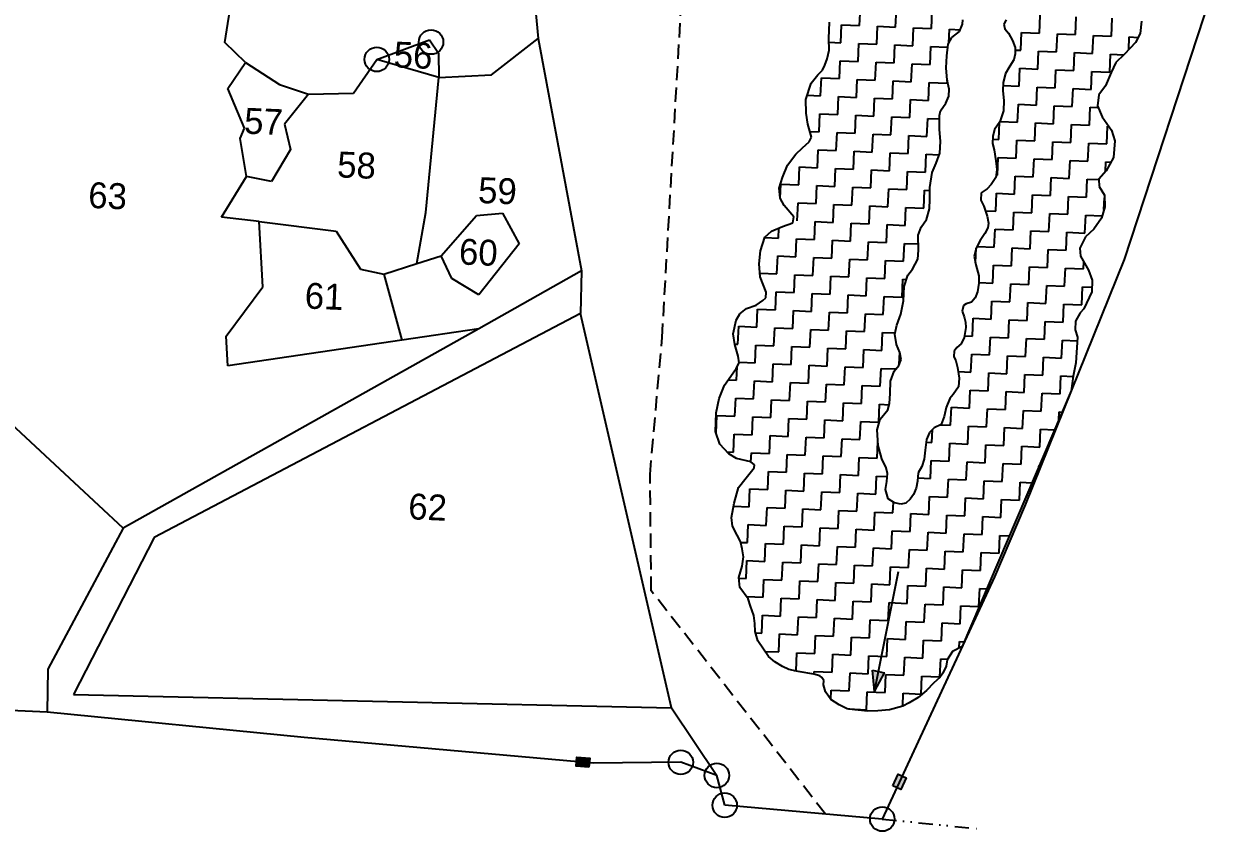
# Model space of a CAD drawing. Header units: metres. Extents: x 275066 to 277427, y 2078766 to 2080541.
# Drawn here: x 276381.4 to 276795, y 2078766.1 to 2079048.1 of the extents above; entities that cross this region are included whole.
import ezdxf
from ezdxf.enums import TextEntityAlignment as Align

# ---------------------------------------------------------------- set-up
doc = ezdxf.new("R2010")
doc.units = ezdxf.units.M
doc.linetypes.add('DASHED', pattern=[0.75, 0.5, -0.25])
doc.linetypes.add('DIVIDE', pattern=[1.25, 0.5, -0.25, 0, -0.25, 0, -0.25])
for name, color, linetype in [('LINE_FOOTPATH', 1, 'DASHED'), ('OFF', 1, 'Continuous'), ('POLY_HATCH', 12, 'Continuous'), ('POLY_PARCEL', 6, 'Continuous'), ('POLY_ROAD', 30, 'Continuous'), ('TEXT_PARCEL', 7, 'Continuous'), ('V_BOUND_LINE', 7, 'Continuous'), ('V_DIVIDE_LINE', 7, 'DIVIDE')]:
    doc.layers.add(name, color=color, linetype=linetype)
doc.styles.add('TEXT_MAP', font='')
doc.styles.get('TEXT_MAP').set_extended_font_data('Kruti Dev 050')

msp = doc.modelspace()

# ---------------------------------------------------------------- hatches: boundary and pattern name
h = msp.add_hatch(color=256)
h.paths.add_polyline_path([(276679.57, 2078821.95), (276677.45, 2078822.37), (276678.18, 2078814.99)])
h.paths.add_polyline_path([(276678.18, 2078814.99), (276681.7, 2078821.52), (276679.57, 2078821.95)])
for points in [[(276574.37, 2078792.03), (276574.09, 2078788.92), (276578.59, 2078788.52), (276578.86, 2078791.63)], [(276689.3, 2078784.82), (276686.46, 2078786.13), (276684.57, 2078782.04), (276687.4, 2078780.72)]]:
    msp.add_hatch(color=256).paths.add_polyline_path(points)

# ---------------------------------------------------------------- linework, layer by layer
for points in [[(276678.18, 2078814.99), (276686.58, 2078856.89)], [(276677.45, 2078822.37), (276681.7, 2078821.52)], [(276678.18, 2078814.99), (276677.45, 2078822.37)], [(276678.18, 2078814.99), (276681.7, 2078821.52)]]:
    msp.add_lwpolyline(points)
for points in [[(276578.59, 2078788.52), (276574.09, 2078788.92), (276574.37, 2078792.03), (276578.86, 2078791.63)], [(276684.57, 2078782.04), (276686.46, 2078786.13), (276689.3, 2078784.82), (276687.4, 2078780.72)]]:
    msp.add_lwpolyline(points, close=True)
for centre in [(276523.48, 2079041.7), (276504.56, 2079035.66), (276610.61, 2078790.22), (276623.2, 2078785.63), (276625.94, 2078775.24), (276680.91, 2078770.41)]:
    msp.add_circle(centre, 4.27)
at = {"layer": 'LINE_FOOTPATH', "ltscale": 10}
for p, q in [((276604.11, 2078938.5), (276611.27, 2079063.53)), ((276599.89, 2078890.66), (276604.11, 2078938.5)), ((276600.34, 2078850.1), (276599.89, 2078890.66)), ((276661.07, 2078772.15), (276600.34, 2078850.1))]:
    msp.add_line(p, q, dxfattribs=at)
at = {"layer": 'OFF'}
for p, q in [((276575.99, 2078961.83), (276575.58, 2078946.91)), ((276607.43, 2078809.25), (276623.2, 2078785.63))]:
    msp.add_line(p, q, dxfattribs=at)
at = {"layer": 'POLY_HATCH', "linetype": 'Continuous'}
for p, q in [((276673.01, 2079047.49), (276673.28, 2079053.77)), ((276685.56, 2079046.96), (276685.82, 2079053.23)), ((276698.1, 2079046.42), (276698.37, 2079052.7)), ((276735.74, 2079044.82), (276736, 2079051.09)), ((276748.28, 2079044.29), (276748.55, 2079050.56)), ((276760.83, 2079043.75), (276761.09, 2079050.03)), ((276666.47, 2079041.49), (276666.74, 2079047.76)), ((276666.74, 2079047.76), (276673.01, 2079047.49)), ((276679.02, 2079040.95), (276679.28, 2079047.23)), ((276679.28, 2079047.23), (276685.56, 2079046.96)), ((276691.56, 2079040.42), (276691.83, 2079046.69)), ((276691.83, 2079046.69), (276698.1, 2079046.42)), ((276704.17, 2079041.35), (276704.37, 2079046.16)), ((276704.37, 2079046.16), (276708.15, 2079046)), ((276662.27, 2079041.67), (276666.47, 2079041.49)), ((276672.48, 2079034.95), (276672.74, 2079041.22)), ((276672.74, 2079041.22), (276679.02, 2079040.95)), ((276729.2, 2079038.82), (276729.46, 2079045.09)), ((276729.46, 2079045.09), (276735.74, 2079044.82)), ((276741.74, 2079038.28), (276742.01, 2079044.55)), ((276742.01, 2079044.55), (276748.28, 2079044.29)), ((276754.29, 2079037.75), (276754.55, 2079044.02)), ((276754.55, 2079044.02), (276760.83, 2079043.75)), ((276766.91, 2079039.05), (276767.1, 2079043.49)), ((276767.1, 2079043.49), (276770.22, 2079043.35)), ((276685.02, 2079034.41), (276685.29, 2079040.69)), ((276685.29, 2079040.69), (276691.56, 2079040.42)), ((276697.57, 2079033.88), (276697.84, 2079040.15)), ((276697.84, 2079040.15), (276703.54, 2079039.91)), ((276727.53, 2079038.89), (276729.2, 2079038.82)), ((276735.2, 2079032.28), (276735.47, 2079038.55)), ((276735.47, 2079038.55), (276741.74, 2079038.28)), ((276747.75, 2079031.74), (276748.02, 2079038.01)), ((276748.02, 2079038.01), (276754.29, 2079037.75)), ((276760.29, 2079031.21), (276760.56, 2079037.48)), ((276760.56, 2079037.48), (276765.19, 2079037.28)), ((276665.94, 2079028.94), (276666.21, 2079035.21)), ((276666.21, 2079035.21), (276672.48, 2079034.95)), ((276678.48, 2079028.41), (276678.75, 2079034.68)), ((276678.75, 2079034.68), (276685.02, 2079034.41)), ((276691.03, 2079027.87), (276691.3, 2079034.15)), ((276691.3, 2079034.15), (276697.57, 2079033.88)), ((276659.4, 2079022.94), (276659.67, 2079029.21)), ((276659.67, 2079029.21), (276665.94, 2079028.94)), ((276671.94, 2079022.4), (276672.21, 2079028.68)), ((276672.21, 2079028.68), (276678.48, 2079028.41)), ((276728.66, 2079026.27), (276728.93, 2079032.54)), ((276728.93, 2079032.54), (276735.2, 2079032.28)), ((276741.21, 2079025.74), (276741.48, 2079032.01)), ((276741.48, 2079032.01), (276747.75, 2079031.74)), ((276753.75, 2079025.2), (276754.02, 2079031.47)), ((276754.02, 2079031.47), (276760.29, 2079031.21)), ((276684.49, 2079021.87), (276684.76, 2079028.14)), ((276684.76, 2079028.14), (276691.03, 2079027.87)), ((276697.03, 2079021.33), (276697.3, 2079027.61)), ((276697.3, 2079027.61), (276703.57, 2079027.34)), ((276703.57, 2079027.34), (276703.62, 2079028.4)), ((276723.02, 2079026.51), (276728.66, 2079026.27)), ((276734.67, 2079019.73), (276734.94, 2079026)), ((276734.94, 2079026), (276741.21, 2079025.74)), ((276747.21, 2079019.2), (276747.48, 2079025.47)), ((276747.48, 2079025.47), (276753.75, 2079025.2)), ((276654.76, 2079023.13), (276659.4, 2079022.94)), ((276665.4, 2079016.4), (276665.67, 2079022.67)), ((276665.67, 2079022.67), (276671.94, 2079022.4)), ((276677.95, 2079015.86), (276678.22, 2079022.14)), ((276678.22, 2079022.14), (276684.49, 2079021.87)), ((276690.49, 2079015.33), (276690.76, 2079021.6)), ((276690.76, 2079021.6), (276697.03, 2079021.33)), ((276703.3, 2079020.91), (276703.31, 2079021.07)), ((276703.31, 2079021.07), (276703.37, 2079021.06)), ((276658.86, 2079010.39), (276659.13, 2079016.66)), ((276659.13, 2079016.66), (276665.4, 2079016.4)), ((276728.13, 2079013.73), (276728.4, 2079020)), ((276728.4, 2079020), (276734.67, 2079019.73)), ((276740.67, 2079013.19), (276740.94, 2079019.46)), ((276740.94, 2079019.46), (276747.21, 2079019.2)), ((276753.22, 2079012.66), (276753.49, 2079018.93)), ((276753.49, 2079018.93), (276755.95, 2079018.82)), ((276671.41, 2079009.86), (276671.68, 2079016.13)), ((276671.68, 2079016.13), (276677.95, 2079015.86)), ((276683.95, 2079009.32), (276684.22, 2079015.6)), ((276684.22, 2079015.6), (276690.49, 2079015.33)), ((276696.5, 2079008.79), (276696.77, 2079015.06)), ((276696.77, 2079015.06), (276700.54, 2079014.9)), ((276721.59, 2079007.72), (276721.85, 2079013.75)), ((276721.96, 2079013.99), (276728.13, 2079013.73)), ((276734.13, 2079007.19), (276734.4, 2079013.46)), ((276734.4, 2079013.46), (276740.67, 2079013.19)), ((276746.68, 2079006.65), (276746.95, 2079012.92)), ((276746.95, 2079012.92), (276753.22, 2079012.66)), ((276759.22, 2079006.12), (276759.49, 2079012.39)), ((276759.49, 2079012.39), (276759.95, 2079012.37)), ((276655.68, 2079010.53), (276658.86, 2079010.39)), ((276664.87, 2079003.85), (276665.14, 2079010.12)), ((276665.14, 2079010.12), (276671.41, 2079009.86)), ((276677.41, 2079003.32), (276677.68, 2079009.59)), ((276677.68, 2079009.59), (276683.95, 2079009.32)), ((276689.96, 2079002.78), (276690.23, 2079009.06)), ((276690.23, 2079009.06), (276696.5, 2079008.79)), ((276658.33, 2078997.85), (276658.6, 2079004.12)), ((276658.6, 2079004.12), (276664.87, 2079003.85)), ((276719.41, 2079007.81), (276721.59, 2079007.72)), ((276727.59, 2079001.18), (276727.86, 2079007.45)), ((276727.86, 2079007.45), (276734.13, 2079007.19)), ((276740.14, 2079000.65), (276740.41, 2079006.92)), ((276740.41, 2079006.92), (276746.68, 2079006.65)), ((276752.68, 2079000.11), (276752.95, 2079006.38)), ((276752.95, 2079006.38), (276759.22, 2079006.12)), ((276670.87, 2078997.31), (276671.14, 2079003.59)), ((276671.14, 2079003.59), (276677.41, 2079003.32)), ((276683.42, 2078996.78), (276683.69, 2079003.05)), ((276683.69, 2079003.05), (276689.96, 2079002.78)), ((276695.97, 2078996.24), (276696.23, 2079002.52)), ((276696.23, 2079002.52), (276700.81, 2079002.32)), ((276721.06, 2078995.18), (276721.32, 2079001.45)), ((276721.32, 2079001.45), (276727.59, 2079001.18)), ((276733.6, 2078994.64), (276733.87, 2079000.91)), ((276733.87, 2079000.91), (276740.14, 2079000.65)), ((276746.15, 2078994.11), (276746.41, 2079000.38)), ((276746.41, 2079000.38), (276752.68, 2079000.11)), ((276758.81, 2078996.46), (276758.96, 2078999.85)), ((276758.96, 2078999.85), (276760.67, 2078999.77)), ((276651.79, 2078991.84), (276652.06, 2078998.11)), ((276652.06, 2078998.11), (276658.33, 2078997.85)), ((276664.34, 2078991.31), (276664.6, 2078997.58)), ((276664.6, 2078997.58), (276670.87, 2078997.31)), ((276676.88, 2078990.77), (276677.15, 2078997.05)), ((276677.15, 2078997.05), (276683.42, 2078996.78)), ((276689.43, 2078990.24), (276689.69, 2078996.51)), ((276689.69, 2078996.51), (276695.97, 2078996.24)), ((276645.31, 2078987.18), (276645.52, 2078992.11)), ((276645.52, 2078992.11), (276651.79, 2078991.84)), ((276657.8, 2078985.3), (276658.06, 2078991.57)), ((276658.06, 2078991.57), (276664.34, 2078991.31)), ((276720.61, 2078995.19), (276721.06, 2078995.18)), ((276727.06, 2078988.64), (276727.33, 2078994.91)), ((276727.33, 2078994.91), (276733.6, 2078994.64)), ((276739.61, 2078988.1), (276739.87, 2078994.37)), ((276739.87, 2078994.37), (276746.15, 2078994.11)), ((276752.15, 2078987.57), (276752.42, 2078993.84)), ((276752.42, 2078993.84), (276756.28, 2078993.68)), ((276670.34, 2078984.77), (276670.61, 2078991.04)), ((276670.61, 2078991.04), (276676.88, 2078990.77)), ((276682.89, 2078984.23), (276683.15, 2078990.51)), ((276683.15, 2078990.51), (276689.43, 2078990.24)), ((276695.43, 2078983.7), (276695.7, 2078989.97)), ((276695.7, 2078989.97), (276697.53, 2078989.89)), ((276720.52, 2078982.63), (276720.79, 2078988.9)), ((276720.79, 2078988.9), (276727.06, 2078988.64)), ((276733.07, 2078982.1), (276733.33, 2078988.37)), ((276733.33, 2078988.37), (276739.61, 2078988.1)), ((276745.61, 2078981.56), (276745.88, 2078987.83)), ((276745.88, 2078987.83), (276752.15, 2078987.57)), ((276758.25, 2078983.24), (276758.42, 2078987.3)), ((276758.42, 2078987.3), (276758.48, 2078987.3)), ((276651.26, 2078979.32), (276651.52, 2078985.57)), ((276651.52, 2078985.57), (276657.8, 2078985.3)), ((276663.8, 2078978.76), (276664.07, 2078985.03)), ((276664.07, 2078985.03), (276670.34, 2078984.77)), ((276676.35, 2078978.23), (276676.61, 2078984.5)), ((276676.61, 2078984.5), (276682.89, 2078984.23)), ((276688.89, 2078977.69), (276689.16, 2078983.97)), ((276689.16, 2078983.97), (276695.43, 2078983.7)), ((276657.26, 2078972.76), (276657.53, 2078979.03)), ((276657.53, 2078979.03), (276663.8, 2078978.76)), ((276717.13, 2078982.77), (276720.52, 2078982.63)), ((276726.53, 2078976.09), (276726.79, 2078982.36)), ((276726.79, 2078982.36), (276733.07, 2078982.1)), ((276739.07, 2078975.56), (276739.34, 2078981.83)), ((276739.34, 2078981.83), (276745.61, 2078981.56)), ((276751.62, 2078975.02), (276751.88, 2078981.29)), ((276751.88, 2078981.29), (276757.6, 2078981.05)), ((276644.72, 2078973.29), (276644.86, 2078976.76)), ((276669.81, 2078972.22), (276670.07, 2078978.49)), ((276670.07, 2078978.49), (276676.35, 2078978.23)), ((276682.35, 2078971.69), (276682.62, 2078977.96)), ((276682.62, 2078977.96), (276688.89, 2078977.69)), ((276719.99, 2078970.09), (276720.25, 2078976.36)), ((276720.25, 2078976.36), (276726.53, 2078976.09)), ((276732.53, 2078969.55), (276732.8, 2078975.82)), ((276732.8, 2078975.82), (276739.07, 2078975.56)), ((276745.08, 2078969.02), (276745.34, 2078975.29)), ((276745.34, 2078975.29), (276751.62, 2078975.02)), ((276639.91, 2078973.5), (276644.72, 2078973.29)), ((276650.72, 2078966.75), (276650.99, 2078973.02)), ((276650.99, 2078973.02), (276657.26, 2078972.76)), ((276663.27, 2078966.22), (276663.53, 2078972.49)), ((276663.53, 2078972.49), (276669.81, 2078972.22)), ((276675.81, 2078965.68), (276676.08, 2078971.96)), ((276676.08, 2078971.96), (276682.35, 2078971.69)), ((276688.36, 2078965.15), (276688.62, 2078971.42)), ((276688.62, 2078971.42), (276693.54, 2078971.21)), ((276644.18, 2078960.75), (276644.45, 2078967.02)), ((276644.45, 2078967.02), (276650.72, 2078966.75)), ((276713.47, 2078964.61), (276713.69, 2078969.73)), ((276714.01, 2078970.34), (276719.99, 2078970.09)), ((276725.99, 2078963.55), (276726.26, 2078969.82)), ((276726.26, 2078969.82), (276732.53, 2078969.55)), ((276738.54, 2078963.01), (276738.8, 2078969.28)), ((276738.8, 2078969.28), (276745.08, 2078969.02)), ((276656.73, 2078960.21), (276656.99, 2078966.48)), ((276656.99, 2078966.48), (276663.27, 2078966.22)), ((276669.27, 2078959.68), (276669.54, 2078965.95)), ((276669.54, 2078965.95), (276675.81, 2078965.68)), ((276681.82, 2078959.14), (276682.08, 2078965.42)), ((276682.08, 2078965.42), (276688.36, 2078965.15)), ((276719.45, 2078957.54), (276719.72, 2078963.81)), ((276719.72, 2078963.81), (276725.99, 2078963.55)), ((276732, 2078957.01), (276732.26, 2078963.28)), ((276732.26, 2078963.28), (276738.54, 2078963.01)), ((276744.54, 2078956.47), (276744.81, 2078962.74)), ((276744.81, 2078962.74), (276751.08, 2078962.48)), ((276751.08, 2078962.48), (276751.19, 2078964.95)), ((276638.25, 2078961), (276644.18, 2078960.75)), ((276650.19, 2078954.21), (276650.45, 2078960.48)), ((276650.45, 2078960.48), (276656.73, 2078960.21)), ((276662.73, 2078953.67), (276663, 2078959.94)), ((276663, 2078959.94), (276669.27, 2078959.68)), ((276675.28, 2078953.14), (276675.54, 2078959.41)), ((276675.54, 2078959.41), (276681.82, 2078959.14)), ((276687.82, 2078952.6), (276688.09, 2078958.88)), ((276688.09, 2078958.88), (276689.37, 2078958.82)), ((276643.65, 2078948.2), (276643.91, 2078954.47)), ((276643.91, 2078954.47), (276650.19, 2078954.21)), ((276714.69, 2078957.74), (276719.45, 2078957.54)), ((276725.46, 2078951), (276725.72, 2078957.27)), ((276725.72, 2078957.27), (276732, 2078957.01)), ((276738, 2078950.47), (276738.27, 2078956.74)), ((276738.27, 2078956.74), (276744.54, 2078956.47)), ((276750.55, 2078949.93), (276750.81, 2078956.2)), ((276750.81, 2078956.2), (276754.07, 2078956.07)), ((276656.19, 2078947.67), (276656.46, 2078953.94)), ((276656.46, 2078953.94), (276662.73, 2078953.67)), ((276668.74, 2078947.13), (276669, 2078953.4)), ((276669, 2078953.4), (276675.28, 2078953.14)), ((276681.28, 2078946.6), (276681.55, 2078952.87)), ((276681.55, 2078952.87), (276687.82, 2078952.6)), ((276718.92, 2078945), (276719.19, 2078951.27)), ((276719.19, 2078951.27), (276725.46, 2078951)), ((276731.46, 2078944.46), (276731.73, 2078950.73)), ((276731.73, 2078950.73), (276738, 2078950.47)), ((276744.01, 2078943.93), (276744.28, 2078950.2)), ((276744.28, 2078950.2), (276750.55, 2078949.93)), ((276637.11, 2078942.2), (276637.38, 2078948.47)), ((276637.38, 2078948.47), (276643.65, 2078948.2)), ((276649.65, 2078941.66), (276649.92, 2078947.93)), ((276649.92, 2078947.93), (276656.19, 2078947.67)), ((276662.2, 2078941.13), (276662.47, 2078947.4)), ((276662.47, 2078947.4), (276668.74, 2078947.13)), ((276674.74, 2078940.59), (276675.01, 2078946.87)), ((276675.01, 2078946.87), (276681.28, 2078946.6)), ((276630.57, 2078936.19), (276630.84, 2078942.46)), ((276630.84, 2078942.46), (276637.11, 2078942.2)), ((276643.11, 2078935.66), (276643.38, 2078941.93)), ((276643.38, 2078941.93), (276649.65, 2078941.66)), ((276712.38, 2078938.99), (276712.65, 2078945.26)), ((276712.65, 2078945.26), (276718.92, 2078945)), ((276724.92, 2078938.46), (276725.19, 2078944.73)), ((276725.19, 2078944.73), (276731.46, 2078944.46)), ((276737.47, 2078937.92), (276737.74, 2078944.19)), ((276737.74, 2078944.19), (276744.01, 2078943.93)), ((276655.66, 2078935.12), (276655.93, 2078941.39)), ((276655.93, 2078941.39), (276662.2, 2078941.13)), ((276668.2, 2078934.59), (276668.47, 2078940.86)), ((276668.47, 2078940.86), (276674.74, 2078940.59)), ((276680.75, 2078934.05), (276681.02, 2078940.33)), ((276681.02, 2078940.33), (276685.33, 2078940.14)), ((276709.6, 2078939.11), (276712.38, 2078938.99)), ((276718.38, 2078932.45), (276718.65, 2078938.72)), ((276718.65, 2078938.72), (276724.92, 2078938.46)), ((276730.93, 2078931.92), (276731.2, 2078938.19)), ((276731.2, 2078938.19), (276737.47, 2078937.92)), ((276743.47, 2078931.38), (276743.74, 2078937.65)), ((276743.74, 2078937.65), (276748.97, 2078937.43)), ((276629.5, 2078936.24), (276630.57, 2078936.19)), ((276636.57, 2078929.65), (276636.84, 2078935.92)), ((276636.84, 2078935.92), (276643.11, 2078935.66)), ((276649.12, 2078929.12), (276649.39, 2078935.39)), ((276649.39, 2078935.39), (276655.66, 2078935.12)), ((276661.66, 2078928.58), (276661.93, 2078934.85)), ((276661.93, 2078934.85), (276668.2, 2078934.59)), ((276674.21, 2078928.05), (276674.48, 2078934.32)), ((276674.48, 2078934.32), (276680.75, 2078934.05)), ((276631.12, 2078929.88), (276636.57, 2078929.65)), ((276642.58, 2078923.11), (276642.85, 2078929.38)), ((276642.85, 2078929.38), (276649.12, 2078929.12)), ((276686.83, 2078929.25), (276687, 2078933.34)), ((276711.84, 2078926.44), (276712.11, 2078932.72)), ((276712.11, 2078932.72), (276718.38, 2078932.45)), ((276724.39, 2078925.91), (276724.66, 2078932.18)), ((276724.66, 2078932.18), (276730.93, 2078931.92)), ((276736.93, 2078925.38), (276737.2, 2078931.65)), ((276737.2, 2078931.65), (276743.47, 2078931.38)), ((276630.03, 2078923.65), (276630.23, 2078928.28)), ((276655.12, 2078922.58), (276655.39, 2078928.85)), ((276655.39, 2078928.85), (276661.66, 2078928.58)), ((276667.67, 2078922.04), (276667.94, 2078928.31)), ((276667.94, 2078928.31), (276674.21, 2078928.05)), ((276680.21, 2078921.51), (276680.48, 2078927.78)), ((276680.48, 2078927.78), (276685.65, 2078927.56)), ((276707.43, 2078926.63), (276711.84, 2078926.44)), ((276717.85, 2078919.91), (276718.12, 2078926.18)), ((276718.12, 2078926.18), (276724.39, 2078925.91)), ((276730.39, 2078919.37), (276730.66, 2078925.64)), ((276730.66, 2078925.64), (276736.93, 2078925.38)), ((276627.18, 2078923.77), (276630.03, 2078923.65)), ((276636.04, 2078917.11), (276636.31, 2078923.38)), ((276636.31, 2078923.38), (276642.58, 2078923.11)), ((276648.58, 2078916.57), (276648.85, 2078922.84)), ((276648.85, 2078922.84), (276655.12, 2078922.58)), ((276661.13, 2078916.04), (276661.4, 2078922.31)), ((276661.4, 2078922.31), (276667.67, 2078922.04)), ((276673.67, 2078915.5), (276673.94, 2078921.78)), ((276673.94, 2078921.78), (276680.21, 2078921.51)), ((276742.94, 2078918.84), (276743.21, 2078925.11)), ((276743.21, 2078925.11), (276747.46, 2078924.93)), ((276629.5, 2078911.1), (276629.77, 2078917.37)), ((276629.77, 2078917.37), (276636.04, 2078917.11)), ((276711.31, 2078913.9), (276711.58, 2078920.17)), ((276711.58, 2078920.17), (276717.85, 2078919.91)), ((276723.85, 2078913.37), (276724.12, 2078919.64)), ((276724.12, 2078919.64), (276730.39, 2078919.37)), ((276736.4, 2078912.83), (276736.67, 2078919.1)), ((276736.67, 2078919.1), (276742.94, 2078918.84)), ((276642.04, 2078910.57), (276642.31, 2078916.84)), ((276642.31, 2078916.84), (276648.58, 2078916.57)), ((276654.59, 2078910.03), (276654.86, 2078916.3)), ((276654.86, 2078916.3), (276661.13, 2078916.04)), ((276667.13, 2078909.5), (276667.4, 2078915.77)), ((276667.4, 2078915.77), (276673.67, 2078915.5)), ((276679.68, 2078908.96), (276679.95, 2078915.24)), ((276679.95, 2078915.24), (276683.34, 2078915.09)), ((276704.77, 2078907.89), (276705.04, 2078914.17)), ((276705.04, 2078914.17), (276711.31, 2078913.9)), ((276717.32, 2078907.36), (276717.58, 2078913.63)), ((276717.58, 2078913.63), (276723.85, 2078913.37)), ((276729.86, 2078906.83), (276730.13, 2078913.1)), ((276730.13, 2078913.1), (276736.4, 2078912.83)), ((276622.96, 2078905.09), (276623.23, 2078911.37)), ((276623.23, 2078911.37), (276629.5, 2078911.1)), ((276635.51, 2078904.56), (276635.77, 2078910.83)), ((276635.77, 2078910.83), (276642.04, 2078910.57)), ((276648.05, 2078904.03), (276648.32, 2078910.3)), ((276648.32, 2078910.3), (276654.59, 2078910.03)), ((276660.6, 2078903.49), (276660.86, 2078909.76)), ((276660.86, 2078909.76), (276667.13, 2078909.5)), ((276673.14, 2078902.96), (276673.41, 2078909.23)), ((276673.41, 2078909.23), (276679.68, 2078908.96)), ((276742.56, 2078909.85), (276742.67, 2078912.56)), ((276742.67, 2078912.56), (276743.7, 2078912.52)), ((276622.93, 2078905.1), (276622.96, 2078905.09)), ((276628.97, 2078898.56), (276629.23, 2078904.83)), ((276629.23, 2078904.83), (276635.51, 2078904.56)), ((276698.23, 2078901.89), (276698.42, 2078906.37)), ((276701.22, 2078908.05), (276704.77, 2078907.89)), ((276710.78, 2078901.35), (276711.04, 2078907.63)), ((276711.04, 2078907.63), (276717.32, 2078907.36)), ((276723.32, 2078900.82), (276723.59, 2078907.09)), ((276723.59, 2078907.09), (276729.86, 2078906.83)), ((276735.87, 2078900.29), (276736.13, 2078906.56)), ((276736.13, 2078906.56), (276741.06, 2078906.35)), ((276641.51, 2078898.02), (276641.78, 2078904.29)), ((276641.78, 2078904.29), (276648.05, 2078904.03)), ((276654.06, 2078897.49), (276654.32, 2078903.76)), ((276654.32, 2078903.76), (276660.6, 2078903.49)), ((276666.6, 2078896.95), (276666.87, 2078903.22)), ((276666.87, 2078903.22), (276673.14, 2078902.96)), ((276679.15, 2078896.42), (276679.39, 2078902.2)), ((276696.26, 2078901.97), (276698.23, 2078901.89)), ((276704.24, 2078895.35), (276704.5, 2078901.62)), ((276704.5, 2078901.62), (276710.78, 2078901.35)), ((276716.78, 2078894.82), (276717.05, 2078901.09)), ((276717.05, 2078901.09), (276723.32, 2078900.82)), ((276729.33, 2078894.28), (276729.59, 2078900.55)), ((276729.59, 2078900.55), (276735.87, 2078900.29)), ((276626.78, 2078898.65), (276628.97, 2078898.56)), ((276635.1, 2078895.12), (276635.24, 2078898.29)), ((276635.24, 2078898.29), (276641.51, 2078898.02)), ((276647.52, 2078891.48), (276647.78, 2078897.75)), ((276647.78, 2078897.75), (276654.06, 2078897.49)), ((276660.06, 2078890.95), (276660.33, 2078897.22)), ((276660.33, 2078897.22), (276666.6, 2078896.95)), ((276672.61, 2078890.41), (276672.87, 2078896.69)), ((276672.87, 2078896.69), (276679.15, 2078896.42)), ((276697.7, 2078889.34), (276697.96, 2078895.62)), ((276697.96, 2078895.62), (276704.24, 2078895.35)), ((276710.24, 2078888.81), (276710.51, 2078895.08)), ((276710.51, 2078895.08), (276716.78, 2078894.82)), ((276722.79, 2078888.28), (276723.05, 2078894.55)), ((276723.05, 2078894.55), (276729.33, 2078894.28)), ((276735.58, 2078893.48), (276735.6, 2078894.01)), ((276735.6, 2078894.01), (276735.8, 2078894.01)), ((276640.98, 2078885.48), (276641.24, 2078891.75)), ((276641.24, 2078891.75), (276647.52, 2078891.48)), ((276653.52, 2078884.94), (276653.79, 2078891.21)), ((276653.79, 2078891.21), (276660.06, 2078890.95)), ((276666.07, 2078884.41), (276666.33, 2078890.68)), ((276666.33, 2078890.68), (276672.61, 2078890.41)), ((276678.61, 2078883.87), (276678.88, 2078890.15)), ((276678.88, 2078890.15), (276682.68, 2078889.98)), ((276693.28, 2078889.53), (276697.7, 2078889.34)), ((276703.7, 2078882.8), (276703.97, 2078889.08)), ((276703.97, 2078889.08), (276710.24, 2078888.81)), ((276716.25, 2078882.27), (276716.51, 2078888.54)), ((276716.51, 2078888.54), (276722.79, 2078888.28)), ((276728.79, 2078881.74), (276729.06, 2078888.01)), ((276729.06, 2078888.01), (276733.17, 2078887.83)), ((276634.44, 2078879.47), (276634.7, 2078885.74)), ((276634.7, 2078885.74), (276640.98, 2078885.48)), ((276646.98, 2078878.94), (276647.25, 2078885.21)), ((276647.25, 2078885.21), (276653.52, 2078884.94)), ((276659.53, 2078878.4), (276659.79, 2078884.67)), ((276659.79, 2078884.67), (276666.07, 2078884.41)), ((276672.07, 2078877.87), (276672.34, 2078884.14)), ((276672.34, 2078884.14), (276678.61, 2078883.87)), ((276629.04, 2078879.7), (276634.44, 2078879.47)), ((276684.62, 2078877.33), (276684.78, 2078881.07)), ((276697.16, 2078876.8), (276697.43, 2078883.07)), ((276697.43, 2078883.07), (276703.7, 2078882.8)), ((276709.71, 2078876.26), (276709.97, 2078882.54)), ((276709.97, 2078882.54), (276716.25, 2078882.27)), ((276722.25, 2078875.73), (276722.52, 2078882)), ((276722.52, 2078882), (276728.79, 2078881.74)), ((276640.44, 2078872.93), (276640.71, 2078879.2)), ((276640.71, 2078879.2), (276646.98, 2078878.94)), ((276652.99, 2078872.4), (276653.25, 2078878.67)), ((276653.25, 2078878.67), (276659.53, 2078878.4)), ((276665.53, 2078871.86), (276665.8, 2078878.13)), ((276665.8, 2078878.13), (276672.07, 2078877.87)), ((276678.08, 2078871.33), (276678.34, 2078877.6)), ((276678.34, 2078877.6), (276684.62, 2078877.33)), ((276690.62, 2078870.79), (276690.89, 2078877.07)), ((276690.89, 2078877.07), (276697.16, 2078876.8)), ((276703.17, 2078870.26), (276703.43, 2078876.53)), ((276703.43, 2078876.53), (276709.71, 2078876.26)), ((276715.71, 2078869.73), (276715.98, 2078876)), ((276715.98, 2078876), (276722.25, 2078875.73)), ((276633.9, 2078866.93), (276634.17, 2078873.2)), ((276634.17, 2078873.2), (276640.44, 2078872.93)), ((276646.45, 2078866.39), (276646.71, 2078872.66)), ((276646.71, 2078872.66), (276652.99, 2078872.4)), ((276658.99, 2078865.86), (276659.26, 2078872.13)), ((276659.26, 2078872.13), (276665.53, 2078871.86)), ((276671.54, 2078865.32), (276671.8, 2078871.59)), ((276671.8, 2078871.59), (276678.08, 2078871.33)), ((276684.08, 2078864.79), (276684.35, 2078871.06)), ((276684.35, 2078871.06), (276690.62, 2078870.79)), ((276696.63, 2078864.25), (276696.89, 2078870.53)), ((276696.89, 2078870.53), (276703.17, 2078870.26)), ((276709.17, 2078863.72), (276709.44, 2078869.99)), ((276709.44, 2078869.99), (276715.71, 2078869.73)), ((276721.72, 2078863.19), (276721.98, 2078869.46)), ((276721.98, 2078869.46), (276725.27, 2078869.32)), ((276631.49, 2078867.03), (276633.9, 2078866.93)), ((276639.91, 2078860.39), (276640.17, 2078866.66)), ((276640.17, 2078866.66), (276646.45, 2078866.39)), ((276652.45, 2078859.85), (276652.72, 2078866.12)), ((276652.72, 2078866.12), (276658.99, 2078865.86)), ((276665, 2078859.32), (276665.27, 2078865.59)), ((276665.27, 2078865.59), (276671.54, 2078865.32)), ((276677.54, 2078858.78), (276677.81, 2078865.06)), ((276677.81, 2078865.06), (276684.08, 2078864.79)), ((276690.09, 2078858.25), (276690.36, 2078864.52)), ((276690.36, 2078864.52), (276696.63, 2078864.25)), ((276702.63, 2078857.71), (276702.9, 2078863.99)), ((276702.9, 2078863.99), (276709.17, 2078863.72)), ((276715.18, 2078857.18), (276715.45, 2078863.45)), ((276715.45, 2078863.45), (276721.72, 2078863.19)), ((276633.37, 2078854.38), (276633.64, 2078860.65)), ((276633.64, 2078860.65), (276639.91, 2078860.39)), ((276645.91, 2078853.85), (276646.18, 2078860.12)), ((276646.18, 2078860.12), (276652.45, 2078859.85)), ((276658.46, 2078853.31), (276658.73, 2078859.58)), ((276658.73, 2078859.58), (276665, 2078859.32)), ((276671, 2078852.78), (276671.27, 2078859.05)), ((276671.27, 2078859.05), (276677.54, 2078858.78)), ((276683.55, 2078852.24), (276683.82, 2078858.52)), ((276683.82, 2078858.52), (276690.09, 2078858.25)), ((276696.09, 2078851.71), (276696.36, 2078857.98)), ((276696.36, 2078857.98), (276702.63, 2078857.71)), ((276708.64, 2078851.17), (276708.91, 2078857.45)), ((276708.91, 2078857.45), (276715.18, 2078857.18)), ((276630.91, 2078854.48), (276633.37, 2078854.38)), ((276639.37, 2078847.84), (276639.64, 2078854.11)), ((276639.64, 2078854.11), (276645.91, 2078853.85)), ((276651.92, 2078847.31), (276652.19, 2078853.58)), ((276652.19, 2078853.58), (276658.46, 2078853.31)), ((276664.46, 2078846.77), (276664.73, 2078853.04)), ((276664.73, 2078853.04), (276671, 2078852.78)), ((276677.01, 2078846.24), (276677.28, 2078852.51)), ((276677.28, 2078852.51), (276683.55, 2078852.24)), ((276689.55, 2078845.7), (276689.82, 2078851.98)), ((276689.82, 2078851.98), (276696.09, 2078851.71)), ((276702.1, 2078845.17), (276702.37, 2078851.44)), ((276702.37, 2078851.44), (276708.64, 2078851.17)), ((276714.64, 2078844.63), (276714.91, 2078850.91)), ((276714.91, 2078850.91), (276717.37, 2078850.8)), ((276633.53, 2078848.09), (276639.37, 2078847.84)), ((276645.38, 2078841.3), (276645.65, 2078847.57)), ((276645.65, 2078847.57), (276651.92, 2078847.31)), ((276657.92, 2078840.77), (276658.19, 2078847.04)), ((276658.19, 2078847.04), (276664.46, 2078846.77)), ((276670.47, 2078840.23), (276670.74, 2078846.5)), ((276670.74, 2078846.5), (276677.01, 2078846.24)), ((276683.01, 2078839.7), (276683.28, 2078845.97)), ((276683.28, 2078845.97), (276689.55, 2078845.7)), ((276695.56, 2078839.16), (276695.83, 2078845.44)), ((276695.83, 2078845.44), (276702.1, 2078845.17)), ((276708.1, 2078838.63), (276708.37, 2078844.9)), ((276708.37, 2078844.9), (276714.64, 2078844.63)), ((276638.84, 2078835.3), (276639.11, 2078841.57)), ((276639.11, 2078841.57), (276645.38, 2078841.3)), ((276651.38, 2078834.76), (276651.65, 2078841.03)), ((276651.65, 2078841.03), (276657.92, 2078840.77)), ((276663.93, 2078834.23), (276664.2, 2078840.5)), ((276664.2, 2078840.5), (276670.47, 2078840.23)), ((276676.47, 2078833.69), (276676.74, 2078839.97)), ((276676.74, 2078839.97), (276683.01, 2078839.7)), ((276689.02, 2078833.16), (276689.29, 2078839.43)), ((276689.29, 2078839.43), (276695.56, 2078839.16)), ((276701.56, 2078832.62), (276701.83, 2078838.9)), ((276701.83, 2078838.9), (276708.1, 2078838.63)), ((276636.76, 2078835.38), (276638.84, 2078835.3)), ((276644.84, 2078828.76), (276645.11, 2078835.03)), ((276645.11, 2078835.03), (276651.38, 2078834.76)), ((276657.39, 2078828.22), (276657.66, 2078834.49)), ((276657.66, 2078834.49), (276663.93, 2078834.23)), ((276669.93, 2078827.69), (276670.2, 2078833.96)), ((276670.2, 2078833.96), (276676.47, 2078833.69)), ((276682.48, 2078827.15), (276682.75, 2078833.43)), ((276682.75, 2078833.43), (276689.02, 2078833.16)), ((276695.02, 2078826.62), (276695.29, 2078832.89)), ((276695.29, 2078832.89), (276701.56, 2078832.62)), ((276707.74, 2078830.16), (276707.84, 2078832.36)), ((276707.84, 2078832.36), (276709.47, 2078832.29)), ((276640.03, 2078828.96), (276644.84, 2078828.76)), ((276650.85, 2078822.22), (276651.12, 2078828.49)), ((276651.12, 2078828.49), (276657.39, 2078828.22)), ((276663.4, 2078821.68), (276663.66, 2078827.95)), ((276663.66, 2078827.95), (276669.93, 2078827.69)), ((276675.94, 2078821.15), (276676.21, 2078827.42)), ((276676.21, 2078827.42), (276682.48, 2078827.15)), ((276688.49, 2078820.61), (276688.75, 2078826.89)), ((276688.75, 2078826.89), (276695.02, 2078826.62)), ((276701.03, 2078820.08), (276701.3, 2078826.35)), ((276701.3, 2078826.35), (276703.58, 2078826.25)), ((276650.19, 2078822.24), (276650.85, 2078822.22)), ((276657.08, 2078820.98), (276657.12, 2078821.95)), ((276657.12, 2078821.95), (276663.4, 2078821.68)), ((276669.4, 2078815.14), (276669.67, 2078821.41)), ((276669.67, 2078821.41), (276675.94, 2078821.15)), ((276681.95, 2078814.61), (276682.21, 2078820.88)), ((276682.21, 2078820.88), (276688.49, 2078820.61)), ((276694.49, 2078814.07), (276694.76, 2078820.35)), ((276694.76, 2078820.35), (276701.03, 2078820.08)), ((276662.99, 2078812.2), (276663.13, 2078815.41)), ((276663.13, 2078815.41), (276669.4, 2078815.14)), ((276675.41, 2078808.6), (276675.67, 2078814.88)), ((276675.67, 2078814.88), (276681.95, 2078814.61)), ((276688.03, 2078809.87), (276688.22, 2078814.34)), ((276688.22, 2078814.34), (276694.49, 2078814.07)), ((276669.13, 2078808.87), (276675.41, 2078808.6)), ((276669.13, 2078808.87), (276669.13, 2078808.87))]:
    msp.add_line(p, q, dxfattribs=at)
at = {"layer": 'POLY_HATCH'}
for p, q in [((276708.95, 2079047.95), (276709.01, 2079049.44)), ((276724.18, 2079049.47), (276723.37, 2079048.01)), ((276662.25, 2079042.9), (276662.49, 2079048.67)), ((276705.18, 2079043.32), (276707.9, 2079045.38)), ((276707.9, 2079045.38), (276708.95, 2079047.95)), ((276723.37, 2079048.01), (276723.67, 2079046.32)), ((276723.67, 2079046.32), (276724.92, 2079044.77)), ((276771.35, 2079048.96), (276770.91, 2079044.71)), ((276662.33, 2079038.88), (276662.25, 2079042.9)), ((276703.96, 2079040.94), (276705.18, 2079043.32)), ((276724.92, 2079044.77), (276726.31, 2079042.28)), ((276726.31, 2079042.28), (276727.32, 2079039.8)), ((276769.27, 2079041.52), (276767.43, 2079039.59)), ((276770.91, 2079044.71), (276769.27, 2079041.52)), ((276661.7, 2079035.89), (276662.33, 2079038.88)), ((276703.41, 2079036.85), (276703.96, 2079040.94)), ((276727.23, 2079037.56), (276726.77, 2079035.53)), ((276727.32, 2079039.8), (276727.23, 2079037.56)), ((276765.33, 2079037.42), (276762.44, 2079034.53)), ((276767.43, 2079039.59), (276765.33, 2079037.42)), ((276660.02, 2079031.94), (276660.85, 2079033.67)), ((276660.85, 2079033.67), (276661.7, 2079035.89)), ((276703.24, 2079032.75), (276703.41, 2079036.85)), ((276703.61, 2079028.43), (276703.24, 2079032.75)), ((276725.36, 2079033.34), (276723.95, 2079030.78)), ((276726.77, 2079035.53), (276725.36, 2079033.34)), ((276762.44, 2079034.53), (276760.79, 2079031.08)), ((276656.06, 2079027.34), (276658.44, 2079030.25)), ((276658.44, 2079030.25), (276660.02, 2079031.94)), ((276723.95, 2079030.78), (276723.06, 2079027.64)), ((276760.79, 2079031.08), (276758.83, 2079026.39)), ((276654.3, 2079021.64), (276656.06, 2079027.34)), ((276704.22, 2079025.22), (276703.61, 2079028.43)), ((276704.12, 2079022.8), (276704.22, 2079025.22)), ((276723.06, 2079027.64), (276722.94, 2079024.66)), ((276722.94, 2079024.66), (276723.35, 2079021.27)), ((276758.83, 2079026.39), (276756.43, 2079023.23)), ((276654.35, 2079016.87), (276654.3, 2079021.64)), ((276701.28, 2079017.68), (276703.08, 2079020.41)), ((276703.08, 2079020.41), (276704.12, 2079022.8)), ((276723.35, 2079021.27), (276723.2, 2079017.73)), ((276756.43, 2079023.23), (276756.02, 2079019.48)), ((276654.95, 2079013.07), (276654.35, 2079016.87)), ((276700.84, 2079016.02), (276701.28, 2079017.68)), ((276723.2, 2079017.73), (276721.92, 2079013.85)), ((276756.02, 2079019.48), (276757.62, 2079015.64)), ((276656.26, 2079008.5), (276654.95, 2079013.07)), ((276700.83, 2079011.34), (276700.84, 2079016.02)), ((276721.92, 2079013.85), (276720.12, 2079011.13)), ((276757.62, 2079015.64), (276760.93, 2079010.98)), ((276655.42, 2079006.88), (276656.26, 2079008.5)), ((276701.2, 2079007.03), (276700.83, 2079011.34)), ((276719.45, 2079008.72), (276719.35, 2079006.3)), ((276720.12, 2079011.13), (276719.45, 2079008.72)), ((276760.93, 2079010.98), (276762.03, 2079007.17)), ((276650.72, 2079002.56), (276653.07, 2079004.72)), ((276653.07, 2079004.72), (276655.42, 2079006.88)), ((276701.03, 2079002.92), (276701.2, 2079007.03)), ((276719.35, 2079006.3), (276720, 2079004.02)), ((276720, 2079004.02), (276720.59, 2079000.26)), ((276762.03, 2079007.17), (276761.53, 2079001.41)), ((276647.79, 2078998.67), (276650.72, 2079002.56)), ((276699.76, 2078999.42), (276701.03, 2079002.92)), ((276720.59, 2079000.26), (276720.83, 2078997.26)), ((276761.53, 2079001.41), (276759.07, 2078996.75)), ((276646.1, 2078994.47), (276647.79, 2078998.67)), ((276697.52, 2078990.91), (276698.31, 2078996.12)), ((276698.31, 2078996.12), (276699.76, 2078999.42)), ((276720.83, 2078997.26), (276720.53, 2078994.46)), ((276759.07, 2078996.75), (276756.44, 2078993.85)), ((276644.94, 2078990.75), (276646.1, 2078994.47)), ((276718.92, 2078991.92), (276717.55, 2078990.48)), ((276720.53, 2078994.46), (276718.92, 2078991.92)), ((276756.44, 2078993.85), (276756.58, 2078991.33)), ((276645.29, 2078987.22), (276644.94, 2078990.75)), ((276697.54, 2078986.8), (276697.52, 2078990.91)), ((276715.43, 2078989.07), (276715.32, 2078986.46)), ((276717.55, 2078990.48), (276715.43, 2078989.07)), ((276756.58, 2078991.33), (276758.46, 2078988.23)), ((276758.46, 2078988.23), (276758.54, 2078984.21)), ((276646.69, 2078984.65), (276645.29, 2078987.22)), ((276650.04, 2078980.74), (276646.69, 2078984.65)), ((276696.3, 2078979.75), (276697.39, 2078983.44)), ((276697.39, 2078983.44), (276697.54, 2078986.8)), ((276715.32, 2078986.46), (276716.36, 2078984.36)), ((276716.36, 2078984.36), (276717.52, 2078980.94)), ((276758.54, 2078984.21), (276757.36, 2078980.25)), ((276649.69, 2078978.64), (276650.04, 2078980.74)), ((276694.5, 2078977.02), (276696.3, 2078979.75)), ((276717.52, 2078980.94), (276717.98, 2078978.49)), ((276757.36, 2078980.25), (276754.68, 2078976.34)), ((276639.92, 2078973.53), (276642.28, 2078975.69)), ((276642.28, 2078975.69), (276646.11, 2078977.28)), ((276646.11, 2078977.28), (276649.69, 2078978.64)), ((276693.45, 2078974.26), (276694.5, 2078977.02)), ((276717.72, 2078976.82), (276716.7, 2078974.81)), ((276717.98, 2078978.49), (276717.72, 2078976.82)), ((276754.68, 2078976.34), (276751.81, 2078973.7)), ((276638.47, 2078968.82), (276639.92, 2078973.53)), ((276693.6, 2078969.1), (276693.45, 2078974.26)), ((276715.1, 2078972.44), (276713.67, 2078969.7)), ((276716.7, 2078974.81), (276715.1, 2078972.44)), ((276751.81, 2078973.7), (276749.88, 2078969.76)), ((276638.02, 2078964.32), (276638.47, 2078968.82)), ((276693.28, 2078965.93), (276693.6, 2078969.1)), ((276713.67, 2078969.7), (276712.99, 2078966.92)), ((276712.99, 2078966.92), (276713.61, 2078963.91)), ((276749.88, 2078969.76), (276750.02, 2078967)), ((276750.02, 2078967), (276752.82, 2078962.11)), ((276638.33, 2078959.78), (276638.02, 2078964.32)), ((276689.86, 2078960.28), (276691.45, 2078962.46)), ((276691.45, 2078962.46), (276693.28, 2078965.93)), ((276713.61, 2078963.91), (276714.58, 2078960.12)), ((276640.37, 2078954.42), (276638.33, 2078959.78)), ((276688.57, 2078956.41), (276689.86, 2078960.28)), ((276714.58, 2078960.12), (276714.65, 2078957.5)), ((276752.82, 2078962.11), (276754.18, 2078958.53)), ((276754.18, 2078958.53), (276754.01, 2078954.52)), ((276640.28, 2078952.42), (276640.37, 2078954.42)), ((276688.36, 2078951.37), (276688.57, 2078956.41)), ((276714.15, 2078954.53), (276713.28, 2078952.36)), ((276714.65, 2078957.5), (276714.15, 2078954.53)), ((276754.01, 2078954.52), (276751.24, 2078948.61)), ((276636.9, 2078949.8), (276639.23, 2078951.46)), ((276639.23, 2078951.46), (276640.28, 2078952.42)), ((276687.41, 2078946.73), (276688.36, 2078951.37)), ((276710.2, 2078950.25), (276709.24, 2078949.73)), ((276712.1, 2078950.92), (276710.2, 2078950.25)), ((276713.28, 2078952.36), (276712.1, 2078950.92)), ((276629.9, 2078944.57), (276631.25, 2078946.77)), ((276631.25, 2078946.77), (276633.59, 2078948.68)), ((276633.59, 2078948.68), (276636.9, 2078949.8)), ((276685.94, 2078942.87), (276687.41, 2078946.73)), ((276709.24, 2078949.73), (276708.78, 2078947.69)), ((276708.78, 2078947.69), (276709.45, 2078945.8)), ((276749.92, 2078947.16), (276748.29, 2078944.22)), ((276751.24, 2078948.61), (276749.92, 2078947.16)), ((276628.94, 2078939.84), (276629.9, 2078944.57)), ((276685.24, 2078939.72), (276685.94, 2078942.87)), ((276709.45, 2078945.8), (276709.93, 2078943.91)), ((276710.04, 2078942.03), (276709.51, 2078938.5)), ((276709.93, 2078943.91), (276710.04, 2078942.03)), ((276748.29, 2078944.22), (276748.16, 2078941.21)), ((276629.53, 2078936.05), (276628.94, 2078939.84)), ((276685.84, 2078936.14), (276685.24, 2078939.72)), ((276709.51, 2078938.5), (276708.48, 2078936.3)), ((276748.16, 2078941.21), (276749.06, 2078938.66)), ((276749.06, 2078938.66), (276748.43, 2078929.74)), ((276630.62, 2078931.98), (276629.53, 2078936.05)), ((276687.03, 2078933.29), (276685.84, 2078936.14)), ((276705.94, 2078933.79), (276705.87, 2078931.92)), ((276706.93, 2078935.06), (276705.94, 2078933.79)), ((276708.48, 2078936.3), (276706.93, 2078935.06)), ((276629.93, 2078927.74), (276631.02, 2078929.71)), ((276631.02, 2078929.71), (276630.62, 2078931.98)), ((276686.65, 2078928.82), (276687.48, 2078930.84)), ((276687.48, 2078930.84), (276687.03, 2078933.29)), ((276705.87, 2078931.92), (276706.55, 2078930.4)), ((276706.55, 2078930.4), (276707.2, 2078928.13)), ((276748.43, 2078929.74), (276747.47, 2078925.01)), ((276628.06, 2078925.06), (276629.93, 2078927.74)), ((276683.8, 2078923.33), (276685.07, 2078926.83)), ((276685.07, 2078926.83), (276686.65, 2078928.82)), ((276707.2, 2078928.13), (276707.79, 2078924.36)), ((276623.96, 2078917.2), (276625.91, 2078921.89)), ((276625.91, 2078921.89), (276628.06, 2078925.06)), ((276683.61, 2078919.03), (276683.8, 2078923.33)), ((276707.47, 2078921.38), (276705.67, 2078918.66)), ((276707.79, 2078924.36), (276707.47, 2078921.38)), ((276747.47, 2078925.01), (276746.87, 2078919.97)), ((276622.99, 2078912.22), (276623.96, 2078917.2)), ((276683.46, 2078915.49), (276683.61, 2078919.03)), ((276704.49, 2078917.21), (276703.23, 2078914.08)), ((276705.67, 2078918.66), (276704.49, 2078917.21)), ((276746.87, 2078919.97), (276708.8, 2078830.71)), ((276680.23, 2078910.02), (276682.81, 2078913.27)), ((276682.81, 2078913.27), (276683.46, 2078915.49)), ((276703.23, 2078914.08), (276702.54, 2078910.94)), ((276622.71, 2078905.7), (276622.99, 2078912.22)), ((276679.14, 2078906.32), (276680.23, 2078910.02)), ((276702.54, 2078910.94), (276701.49, 2078908.18)), ((276624.29, 2078901.36), (276622.71, 2078905.7)), ((276679.47, 2078900.89), (276679.14, 2078906.32)), ((276697.44, 2078905.36), (276696.4, 2078902.97)), ((276699, 2078906.97), (276697.44, 2078905.36)), ((276701.49, 2078908.18), (276699, 2078906.97)), ((276627.41, 2078897.97), (276624.29, 2078901.36)), ((276680.77, 2078896.16), (276679.47, 2078900.89)), ((276696.4, 2078902.97), (276695.87, 2078899.25)), ((276630.1, 2078896.35), (276627.41, 2078897.97)), ((276635.08, 2078895.13), (276630.1, 2078896.35)), ((276695.87, 2078899.25), (276695.55, 2078896.09)), ((276633.38, 2078889.54), (276636.25, 2078893.07)), ((276636.29, 2078894.07), (276635.08, 2078895.13)), ((276636.25, 2078893.07), (276636.29, 2078894.07)), ((276682.32, 2078893.1), (276680.77, 2078896.16)), ((276682.79, 2078891.02), (276682.32, 2078893.1)), ((276694.69, 2078893.51), (276693.47, 2078891.31)), ((276695.55, 2078896.09), (276694.69, 2078893.51)), ((276630.72, 2078886.14), (276633.38, 2078889.54)), ((276681.99, 2078885.44), (276682.49, 2078888.23)), ((276682.49, 2078888.23), (276682.79, 2078891.02)), ((276693.16, 2078888.33), (276692.68, 2078885.92)), ((276693.47, 2078891.31), (276693.16, 2078888.33)), ((276629.23, 2078880.68), (276630.72, 2078886.14)), ((276682.98, 2078882.22), (276681.99, 2078885.44)), ((276692.68, 2078885.92), (276691.84, 2078883.72)), ((276628.26, 2078875.7), (276629.23, 2078880.68)), ((276685.17, 2078880.82), (276682.98, 2078882.22)), ((276687.39, 2078880.35), (276685.17, 2078880.82)), ((276689.09, 2078880.65), (276687.39, 2078880.35)), ((276690.65, 2078882.08), (276689.09, 2078880.65)), ((276691.84, 2078883.72), (276690.65, 2078882.08)), ((276628.64, 2078872.67), (276628.26, 2078875.7)), ((276630.26, 2078869.58), (276628.64, 2078872.67)), ((276631.42, 2078867.27), (276630.26, 2078869.58)), ((276632.07, 2078864.74), (276631.42, 2078867.27)), ((276632.45, 2078861.96), (276632.07, 2078864.74)), ((276632.06, 2078858.71), (276632.45, 2078861.96)), ((276630.89, 2078854.74), (276632.06, 2078858.71)), ((276631.24, 2078851.21), (276630.89, 2078854.74)), ((276634.09, 2078847.32), (276631.24, 2078851.21)), ((276634.99, 2078844.77), (276634.09, 2078847.32)), ((276636.1, 2078841.46), (276634.99, 2078844.77)), ((276636.49, 2078838.68), (276636.1, 2078841.46)), ((276636.62, 2078835.91), (276636.49, 2078838.68)), ((276637.48, 2078832.61), (276636.62, 2078835.91)), ((276641.27, 2078827.18), (276637.48, 2078832.61)), ((276708.8, 2078830.71), (276705.43, 2078828.96)), ((276643.46, 2078825.33), (276641.27, 2078827.18)), ((276703.54, 2078826.03), (276703.2, 2078823.79)), ((276705.43, 2078828.96), (276703.54, 2078826.03)), ((276646.15, 2078823.7), (276643.46, 2078825.33)), ((276648.37, 2078822.6), (276646.15, 2078823.7)), ((276651.61, 2078821.96), (276648.37, 2078822.6)), ((276657.09, 2078820.98), (276651.61, 2078821.96)), ((276703.2, 2078823.79), (276702.09, 2078821.32)), ((276659.08, 2078820.39), (276657.09, 2078820.98)), ((276659.81, 2078819.86), (276659.08, 2078820.39)), ((276660.52, 2078818.82), (276659.81, 2078819.86)), ((276660.45, 2078817.32), (276660.52, 2078818.82)), ((276698.93, 2078817.94), (276696.3, 2078815.29)), ((276701.02, 2078819.86), (276698.93, 2078817.94)), ((276702.09, 2078821.32), (276701.02, 2078819.86)), ((276661.1, 2078814.78), (276660.45, 2078817.32)), ((276663, 2078812.19), (276661.1, 2078814.78)), ((276696.3, 2078815.29), (276693.43, 2078812.9)), ((276665.93, 2078810.3), (276663, 2078812.19)), ((276668.64, 2078808.93), (276665.93, 2078810.3)), ((276688.03, 2078809.87), (276683.45, 2078808.55)), ((276690.34, 2078811.02), (276688.03, 2078809.87)), ((276693.43, 2078812.9), (276690.34, 2078811.02)), ((276671.39, 2078808.57), (276668.64, 2078808.93)), ((276675.89, 2078808.12), (276671.39, 2078808.57)), ((276679.42, 2078808.22), (276675.89, 2078808.12)), ((276683.45, 2078808.55), (276679.42, 2078808.22))]:
    msp.add_line(p, q, dxfattribs=at)
at = {"layer": 'POLY_PARCEL'}
for p, q in [((276556.5, 2079086.44), (276560.91, 2079042.97)), ((276451.56, 2079041.53), (276454.64, 2079060.94)), ((276458.72, 2079034.61), (276451.56, 2079041.53)), ((276504.56, 2079035.66), (276522.92, 2079042.53)), ((276522.92, 2079042.53), (276526.05, 2079037.84)), ((276544.58, 2079030.22), (276560.91, 2079042.97)), ((276560.91, 2079042.97), (276575.99, 2078961.83)), ((276526.05, 2079037.84), (276526.24, 2079029.31)), ((276452.56, 2079025.44), (276458.72, 2079034.61)), ((276458.72, 2079034.61), (276470.64, 2079026.92)), ((276496.46, 2079023.9), (276504.56, 2079035.66)), ((276526.24, 2079029.31), (276504.56, 2079035.66)), ((276521.7, 2078982.22), (276526.24, 2079029.31)), ((276526.24, 2079029.31), (276544.58, 2079030.22)), ((276458.45, 2079011.68), (276452.56, 2079025.44)), ((276470.64, 2079026.92), (276480.76, 2079023.51)), ((276480.76, 2079023.51), (276472.31, 2079013.06)), ((276480.76, 2079023.51), (276496.46, 2079023.9)), ((276472.31, 2079013.06), (276474.46, 2079004.24)), ((276456.89, 2079008.09), (276458.45, 2079011.68)), ((276459.14, 2078994.77), (276456.89, 2079008.09)), ((276474.46, 2079004.24), (276467.79, 2078992.99)), ((276450.36, 2078980.51), (276459.14, 2078994.77)), ((276467.79, 2078992.99), (276459.14, 2078994.77)), ((276463.56, 2078979.07), (276450.36, 2078980.51)), ((276464.84, 2078956.22), (276463.56, 2078979.07)), ((276463.56, 2078979.07), (276490.34, 2078975.72)), ((276518.57, 2078964.37), (276521.7, 2078982.22)), ((276526.97, 2078967.09), (276539.4, 2078981.19)), ((276539.4, 2078981.19), (276548.44, 2078981.93)), ((276548.44, 2078981.93), (276554.18, 2078971.27)), ((276490.34, 2078975.72), (276498.89, 2078962.37)), ((276554.18, 2078971.27), (276540.17, 2078953.49)), ((276518.57, 2078964.37), (276526.97, 2078967.09)), ((276530.75, 2078959.17), (276526.97, 2078967.09)), ((276506.98, 2078960.62), (276518.57, 2078964.37)), ((276498.89, 2078962.37), (276506.98, 2078960.62)), ((276506.98, 2078960.62), (276513.24, 2078937.65)), ((276540.17, 2078953.49), (276530.75, 2078959.17)), ((276452, 2078939.04), (276464.84, 2078956.22)), ((276607.43, 2078809.25), (276575.58, 2078946.91)), ((276452.64, 2078928.69), (276452, 2078939.04)), ((276513.24, 2078937.65), (276452.64, 2078928.69)), ((276540.1, 2078941.53), (276513.24, 2078937.65)), ((276416.08, 2078871.93), (276373.61, 2078911.5))]:
    msp.add_line(p, q, dxfattribs=at)
at = {"layer": 'POLY_ROAD'}
for p, q in [((276575.99, 2078961.83), (276540.1, 2078941.53)), ((276575.58, 2078946.91), (276426.88, 2078868.71)), ((276540.1, 2078941.53), (276416.08, 2078871.93)), ((276416.08, 2078871.93), (276389.75, 2078822.74)), ((276426.88, 2078868.71), (276398.78, 2078813.89)), ((276389.75, 2078822.74), (276389.54, 2078807.75)), ((276398.78, 2078813.89), (276607.43, 2078809.25))]:
    msp.add_line(p, q, dxfattribs=at)
at = {"layer": 'V_BOUND_LINE'}
for p, q in [((276838.49, 2079189.79), (276765.36, 2078965.8)), ((276765.36, 2078965.8), (276730.79, 2078880.11)), ((276730.79, 2078880.11), (276720.05, 2078855.04)), ((276720.05, 2078855.04), (276680.91, 2078770.41)), ((276389.54, 2078807.75), (276374.18, 2078808.4)), ((276479.25, 2078798.94), (276389.54, 2078807.75)), ((276580.05, 2078789.96), (276479.25, 2078798.94)), ((276610.61, 2078790.22), (276580.05, 2078789.96)), ((276623.2, 2078785.63), (276610.61, 2078790.22)), ((276625.94, 2078775.24), (276623.2, 2078785.63)), ((276680.91, 2078770.41), (276625.94, 2078775.24))]:
    msp.add_line(p, q, dxfattribs=at)
at = {"layer": 'V_DIVIDE_LINE', "ltscale": 10}
msp.add_line((276680.91, 2078770.41), (276715.56, 2078766.91), dxfattribs=at)

# ---------------------------------------------------------------- texts
at = {"layer": 'TEXT_PARCEL', "style": 'TEXT_MAP'}
for s, p in [('56', (276517.25, 2079037.1)), ('57', (276465.05, 2079013.92)), ('58', (276497.51, 2078998.73)), ('63', (276410.66, 2078988.06)), ('59', (276546.68, 2078989.78)), ('60', (276540.01, 2078968.31)), ('61', (276486.2, 2078952.94)), ('62', (276522.31, 2078879.35))]:
    msp.add_text(s, height=9.041, rotation=357.5613, dxfattribs=at).set_placement(p, align=Align.MIDDLE)

doc.saveas('drawing.dxf')
